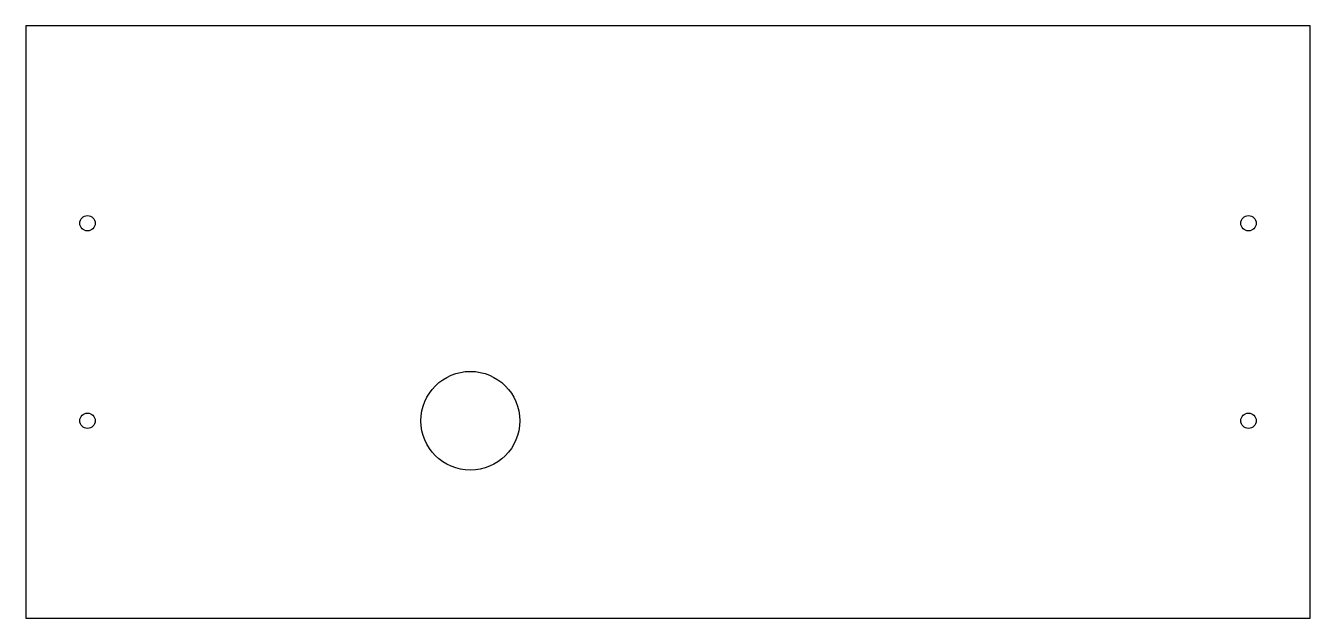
# Model space of a CAD drawing. Header units: inches. Extents: x 0 to 26, y 0 to 12.
import ezdxf

# ---------------------------------------------------------------- set-up
doc = ezdxf.new("R2010")
doc.units = ezdxf.units.IN
doc.header["$MEASUREMENT"] = 0

msp = doc.modelspace()

# ---------------------------------------------------------------- linework, layer by layer
msp.add_lwpolyline([(0, 0), (26, 0), (26, 12), (0, 12)], close=True)
for centre, radius in [((1.25, 8), 0.156), ((24.75, 8), 0.156), ((9, 4), 1), ((1.25, 4), 0.156), ((24.75, 4), 0.156)]:
    msp.add_circle(centre, radius)

doc.saveas('drawing.dxf')
